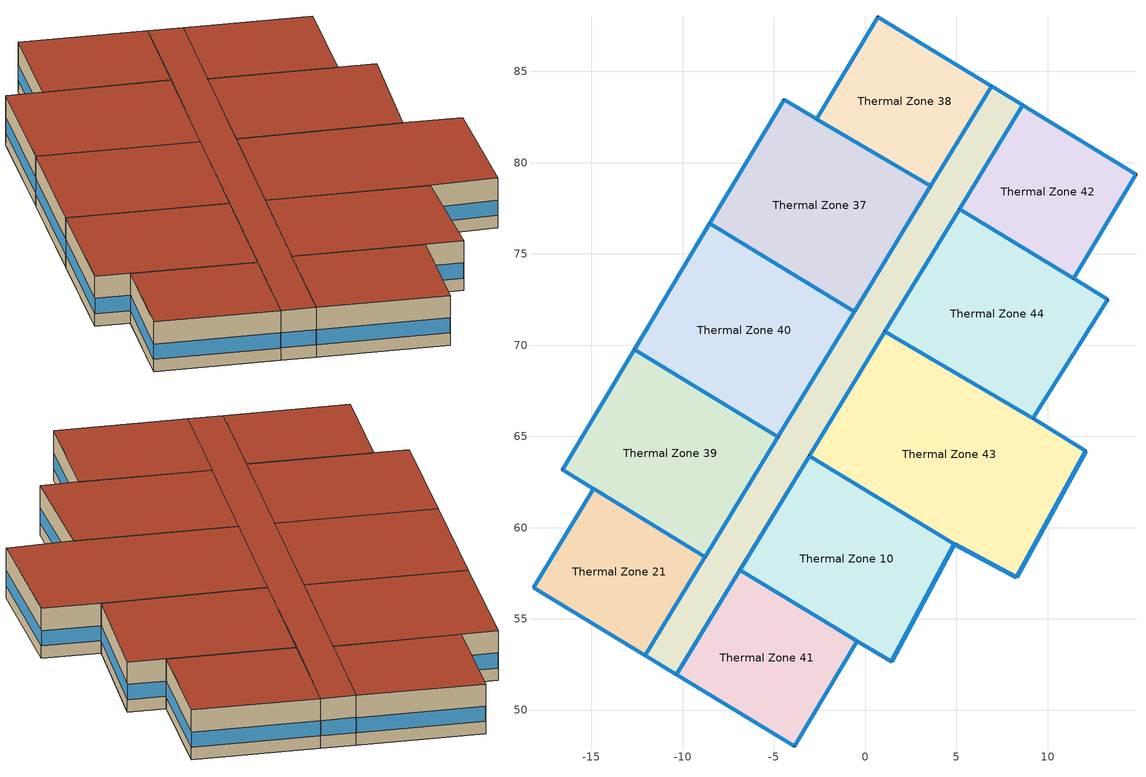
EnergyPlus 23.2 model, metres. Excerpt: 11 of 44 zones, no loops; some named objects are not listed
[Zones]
Thermal Zone 10
 floor adiabatic (Generic Interior Floor 20): -3.06,63.93 4.89,59.1 1.44,52.66 -0.44,53.78 -6.86,57.68 z39.14
 wall outside (Surface 250 c tbd): 1.44,52.66 4.89,59.1 z39.14:42.19
 wall outside (Surface 251 c tbd): -0.44,53.78 1.44,52.66 z39.14:42.19
 wall outside (Surface 252 c tbd): -6.86,57.68 -0.44,53.78 z39.14:42.19
 wall outside (Surface 253 c tbd): -3.06,63.93 -6.86,57.68 z39.14:42.19
 wall outside (Surface 254 c tbd): 4.89,59.1 -3.06,63.93 z39.14:42.19
 window (Customized Fenestration: u=3.36): 1.46,52.69 4.88,59.08 / -6.84,57.66 -0.46,53.79 / -3.07,63.91 -6.85,57.7 / 4.87,59.11 -3.04,63.92 z39.91:40.83; -0.42,53.76 1.42,52.68 z39.91:40.84
 roof outside (Surface 255 c tbd): 1.44,52.66 4.89,59.1 -3.06,63.93 -6.86,57.68 -0.44,53.78 z42.19
Thermal Zone 18
 floor adiabatic (Generic Interior Floor 10): 6.92,84.19 8.63,83.15 -10.34,51.96 -12.05,53 z39.14
 wall outside (Surface 316 c tbd): -6.86,57.68 -3.06,63.93 z39.14:42.19
 wall outside (Surface 317 c tbd): -10.34,51.96 -6.86,57.68 z39.14:42.19
 wall outside (Surface 318 c tbd): -12.05,53 -10.34,51.96 z39.14:42.19
 wall outside (Surface 319 c tbd): -8.77,58.39 -12.05,53 z39.14:42.19
 wall outside (Surface 320 c tbd): -4.77,64.97 -8.77,58.39 z39.14:42.19
 wall outside (Surface 321 c tbd): -0.59,71.85 -4.77,64.97 z39.14:42.19
 wall outside (Surface 322 c tbd): 3.59,78.72 -0.59,71.85 z39.14:42.19
 wall outside (Surface 323 c tbd): 6.92,84.19 3.59,78.72 z39.14:42.19
 wall outside (Surface 324 c tbd): 8.63,83.15 6.92,84.19 z39.14:42.19
 wall outside (Surface 325 c tbd): 5.16,77.45 8.63,83.15 z39.14:42.19
 wall outside (Surface 326 c tbd): 1.09,70.75 5.16,77.45 z39.14:42.19
 wall outside (Surface 327 c tbd): -3.06,63.93 1.09,70.75 z39.14:42.19
 window (Customized Fenestration: u=3.36): -6.85,57.7 -3.07,63.91 / -10.33,51.98 -6.87,57.66 / -8.78,58.37 -12.04,53.02 / -4.78,64.95 -8.75,58.41 / -0.6,71.82 -4.75,65 / 3.58,78.7 -0.57,71.87 / 6.91,84.17 3.6,78.74 / 5.18,77.48 8.61,83.13 / 1.1,70.78 5.15,77.43 / -3.04,63.96 1.08,70.73 z39.91:40.83; -12.03,52.98 -10.36,51.97 / 8.61,83.17 6.94,84.18 z39.91:40.84
 roof outside (Surface 328 c tbd): -10.34,51.96 8.63,83.15 6.92,84.19 -12.05,53 z42.19
Thermal Zone 21
 floor adiabatic (Generic Interior Floor 15): -14.88,62.13 -8.77,58.39 -12.05,53 -18.17,56.72 z39.14
 wall outside (Surface 283 c tbd): -12.05,53 -8.77,58.39 z39.14:42.19
 wall outside (Surface 284 c tbd): -18.17,56.72 -12.05,53 z39.14:42.19
 wall outside (Surface 285 c tbd): -14.88,62.13 -18.17,56.72 z39.14:42.19
 wall outside (Surface 286 c tbd): -8.77,58.39 -14.88,62.13 z39.14:42.19
 window (Customized Fenestration: u=3.36): -12.04,53.02 -8.78,58.37 / -18.15,56.7 -12.07,53.01 / -14.89,62.11 -18.16,56.74 / -8.79,58.41 -14.86,62.12 z39.91:40.83
 roof outside (Surface 287 c tbd): -12.05,53 -8.77,58.39 -14.88,62.13 -18.17,56.72 z42.19
Thermal Zone 37
 floor adiabatic (Generic Interior Floor 19): -4.45,83.46 -2.66,82.39 3.59,78.72 -0.59,71.85 -8.51,76.67 z39.14
 wall outside (Surface 257 c tbd): -4.45,83.46 -8.51,76.67 z39.14:42.19
 wall outside (Surface 258 c tbd): -2.66,82.39 -4.45,83.46 z39.14:42.19
 wall outside (Surface 259 c tbd): 3.59,78.72 -2.66,82.39 z39.14:42.19
 wall outside (Surface 260 c tbd): -0.59,71.85 3.59,78.72 z39.14:42.19
 wall outside (Surface 261 c tbd): -8.51,76.67 -0.59,71.85 z39.14:42.19
 window (Customized Fenestration: u=3.36): -4.46,83.43 -8.5,76.69 / 3.57,78.73 -2.64,82.37 / -0.57,71.87 3.58,78.7 / -8.49,76.65 -0.61,71.86 z39.91:40.83; -2.68,82.4 -4.42,83.44 z39.91:40.84
 roof outside (Surface 262 c tbd): -0.59,71.85 3.59,78.72 -2.66,82.39 -4.45,83.46 -8.51,76.67 z42.19
Thermal Zone 38
 floor adiabatic (Generic Interior Floor 18): 0.7,87.99 6.92,84.19 3.59,78.72 -2.66,82.39 z39.14
 wall outside (Surface 264 c tbd): 0.7,87.99 -2.66,82.39 z39.14:42.19
 wall outside (Surface 265 c tbd): 6.92,84.19 0.7,87.99 z39.14:42.19
 wall outside (Surface 266 c tbd): 3.59,78.72 6.92,84.19 z39.14:42.19
 wall outside (Surface 267 c tbd): -2.66,82.39 3.59,78.72 z39.14:42.19
 window (Customized Fenestration: u=3.36): 0.69,87.97 -2.65,82.41 / 6.9,84.21 0.72,87.98 / 3.6,78.74 6.91,84.17 / -2.64,82.37 3.57,78.73 z39.91:40.83
 roof outside (Surface 268 c tbd): 3.59,78.72 6.92,84.19 0.7,87.99 -2.66,82.39 z42.19
Thermal Zone 39
 floor adiabatic (Generic Interior Floor 17): -12.65,69.77 -4.77,64.97 -8.77,58.39 -16.59,63.18 z39.14
 wall outside (Surface 270 c tbd): -8.77,58.39 -4.77,64.97 z39.14:42.19
 wall outside (Surface 271 c tbd): -14.88,62.13 -8.77,58.39 z39.14:42.19
 wall outside (Surface 272 c tbd): -16.59,63.18 -14.88,62.13 z39.14:42.19
 wall outside (Surface 273 c tbd): -12.65,69.77 -16.59,63.18 z39.14:42.19
 wall outside (Surface 274 c tbd): -4.77,64.97 -12.65,69.77 z39.14:42.19
 window (Customized Fenestration: u=3.36): -8.75,58.41 -4.78,64.95 / -14.86,62.12 -8.79,58.41 / -12.66,69.74 -16.58,63.2 / -4.79,64.99 -12.63,69.75 z39.91:40.83; -16.57,63.17 -14.9,62.14 z39.91:40.84
 roof outside (Surface 275 c tbd): -8.77,58.39 -4.77,64.97 -12.65,69.77 -16.59,63.18 z42.19
Thermal Zone 40
 floor adiabatic (Generic Interior Floor 16): -8.51,76.67 -0.59,71.85 -4.77,64.97 -12.65,69.77 z39.14
 wall outside (Surface 277 c tbd): -4.77,64.97 -0.59,71.85 z39.14:42.19
 wall outside (Surface 278 c tbd): -12.65,69.77 -4.77,64.97 z39.14:42.19
 wall outside (Surface 279 c tbd): -8.51,76.67 -12.65,69.77 z39.14:42.19
 wall outside (Surface 280 c tbd): -0.59,71.85 -8.51,76.67 z39.14:42.19
 window (Customized Fenestration: u=3.36): -4.75,65 -0.6,71.82 / -12.63,69.75 -4.79,64.99 / -8.53,76.64 -12.63,69.79 / -0.61,71.86 -8.49,76.65 z39.91:40.83
 roof outside (Surface 281 c tbd): -4.77,64.97 -0.59,71.85 -8.51,76.67 -12.65,69.77 z42.19
Thermal Zone 41
 floor adiabatic (Generic Interior Floor 14): -6.86,57.68 -0.44,53.78 -3.88,48.03 -10.34,51.96 z39.14
 wall outside (Surface 289 c tbd): -0.44,53.78 -6.86,57.68 z39.14:42.19
 wall outside (Surface 290 c tbd): -3.88,48.03 -0.44,53.78 z39.14:42.19
 wall outside (Surface 291 c tbd): -10.34,51.96 -3.88,48.03 z39.14:42.19
 wall outside (Surface 292 c tbd): -6.86,57.68 -10.34,51.96 z39.14:42.19
 window (Customized Fenestration: u=3.36): -0.46,53.79 -6.84,57.66 / -3.87,48.05 -0.46,53.75 / -10.32,51.94 -3.9,48.04 / -6.87,57.66 -10.33,51.98 z39.91:40.83
 roof outside (Surface 293 c tbd): -3.88,48.03 -0.44,53.78 -6.86,57.68 -10.34,51.96 z42.19
Thermal Zone 42
 floor adiabatic (Generic Interior Floor 13): 8.63,83.15 14.85,79.36 11.43,73.64 5.16,77.45 z39.14
 wall outside (Surface 295 c tbd): 8.63,83.15 5.16,77.45 z39.14:42.19
 wall outside (Surface 296 c tbd): 14.85,79.36 8.63,83.15 z39.14:42.19
 wall outside (Surface 297 c tbd): 11.43,73.64 14.85,79.36 z39.14:42.19
 wall outside (Surface 298 c tbd): 5.16,77.45 11.43,73.64 z39.14:42.19
 window (Customized Fenestration: u=3.36): 8.61,83.13 5.18,77.48 / 14.83,79.37 8.65,83.14 / 11.44,73.66 14.83,79.33 / 5.18,77.44 11.41,73.66 z39.91:40.83
 roof outside (Surface 299 c tbd): 11.43,73.64 14.85,79.36 8.63,83.15 5.16,77.45 z42.19
Thermal Zone 43
 floor adiabatic (Generic Interior Floor 12): 1.09,70.75 9.22,65.99 12.09,64.2 8.3,57.27 4.89,59.1 -3.06,63.93 z39.14
 wall outside (Surface 301 c tbd): 1.09,70.75 -3.06,63.93 z39.14:42.19
 wall outside (Surface 302 c tbd): 9.22,65.99 1.09,70.75 z39.14:42.19
 wall outside (Surface 303 c tbd): 12.09,64.2 9.22,65.99 z39.14:42.19
 wall outside (Surface 304 c tbd): 8.3,57.27 12.09,64.2 z39.14:42.19
 wall outside (Surface 305 c tbd): 4.89,59.1 8.3,57.27 z39.14:42.19
 wall outside (Surface 306 c tbd): -3.06,63.93 4.89,59.1 z39.14:42.19
 window (Customized Fenestration: u=3.36): 1.08,70.73 -3.04,63.96 / 9.19,66 1.11,70.74 / 12.07,64.22 9.24,65.97 / 8.31,57.29 12.08,64.18 / 4.91,59.09 8.28,57.28 / -3.04,63.92 4.87,59.11 z39.91:40.83
 roof outside (Surface 307 c tbd): 8.3,57.27 12.09,64.2 9.22,65.99 1.09,70.75 -3.06,63.93 4.89,59.1 z42.19
Thermal Zone 44
 floor adiabatic (Generic Interior Floor 11): 5.16,77.45 11.43,73.64 13.3,72.49 9.22,65.99 1.09,70.75 z39.14
 wall outside (Surface 309 c tbd): 5.16,77.45 1.09,70.75 z39.14:42.19
 wall outside (Surface 310 c tbd): 11.43,73.64 5.16,77.45 z39.14:42.19
 wall outside (Surface 311 c tbd): 13.3,72.49 11.43,73.64 z39.14:42.19
 wall outside (Surface 312 c tbd): 9.22,65.99 13.3,72.49 z39.14:42.19
 wall outside (Surface 313 c tbd): 1.09,70.75 9.22,65.99 z39.14:42.19
 window (Customized Fenestration: u=3.36): 5.15,77.43 1.1,70.78 / 11.41,73.66 5.18,77.44 / 9.23,66.01 13.28,72.47 / 1.11,70.74 9.19,66 z39.91:40.83; 13.27,72.5 11.45,73.63 z39.91:40.84
 roof outside (Surface 314 c tbd): 9.22,65.99 13.3,72.49 11.43,73.64 5.16,77.45 1.09,70.75 z42.19
[Building]
Building 1
[Site:Location]
Montreal Int'l: Latitude {deg}=45.47; Longitude {deg}=-73.75; Time Zone {hr}=-5; Elevation {m}=36
[SizingPeriod:DesignDay] Month=7; Day of Month=21; Day Type=SummerDesignDay; Daily Dry-Bulb Temperature Range {deltaC}=9.3; Dry-Bulb Temperature Range Modifier Type=DefaultMultipliers; Barometric Pressure {Pa}=100893; Wind Speed {m/s}=4.9; Wind Direction {deg}=220; Rain Indicator=No; Snow Indicator=No; Daylight Saving Time Indicator=No; Solar Model Indicator=ASHRAETau; ASHRAE Clear Sky Optical Depth for Beam Irradiance (taub)=0.465; ASHRAE Clear Sky Optical Depth for Diffuse Irradiance (taud)=1.966; Begin Environment Reset Mode=FullResetAtBeginEnvironment
Name | Maximum Dry-Bulb Temperature {C} | Humidity Condition Type | Wetbulb or DewPoint at Maximum Dry-Bulb {C} | Enthalpy at Maximum Dry-Bulb {J/kg}
Montreal Int'l Ann Clg .4% Condns DB=>MWB | 30 | Wetbulb | 22.1
Montreal Int'l Ann Clg .4% Condns DP=>MDB | 26 | Dewpoint | 21.6
Montreal Int'l Ann Clg .4% Condns Enth=>MDB | 28.1 | Enthalpy |  | 69300
Montreal Int'l Ann Clg .4% Condns WB=>MDB | 28.1 | Wetbulb | 23.2
[Material] Thermal Absorptance=0.9
Name | Roughness | Thickness {m} | Conductivity {W/m-K} | Density {kg/m3} | Specific Heat {J/kg-K} | Solar Absorptance | Visible Absorptance
Generic Acoustic Tile | MediumSmooth | 0.02 | 0.06 | 368 | 590 | 0.2 | 0.2
Generic Brick | MediumRough | 0.1 | 0.9 | 1920 | 790 | 0.65 | 0.65
Generic Ceiling Air Gap | Smooth | 0.1 | 0.556 | 1.28 | 1000 | 0.7 | 0.7
Generic Gypsum Board | MediumSmooth | 0.0127 | 0.16 | 800 | 1090 | 0.5 | 0.5
Generic LW Concrete | MediumRough | 0.1 | 0.53 | 1280 | 840 | 0.8 | 0.8
Generic Wall Air Gap | Smooth | 0.1 | 0.667 | 1.28 | 1000 | 0.7 | 0.7
Metal Roof Surface 2 | Smooth | 0.0008 | 45.28 | 7824 | 500 | 0.7 | 0.7
Roof Membrane 1 | VeryRough | 0.0095 | 0.16 | 1121.29 | 1460 | 0.7 | 0.7
[Material:NoMass] Roughness=Smooth; Thermal Absorptance=0.9; Solar Absorptance=0.7; Visible Absorptance=0.7
Name | Thermal Resistance {m2-K/W}
Surface 250 m tbd | 0.558272
Surface 251 m tbd | 0.471979
Surface 252 m tbd; Surface 253 m tbd; Surface 254 m tbd; Surface 259 m tbd; Surface 260 m tbd; Surface 261 m tbd; Surface 266 m tbd; Surface 267 m tbd; Surface 270 m tbd; Surface 271 m tbd; Surface 274 m tbd; Surface 277 m tbd; Surface 278 m tbd; Surface 280 m tbd; Surface 283 m tbd; Surface 286 m tbd; Surface 289 m tbd; Surface 292 m tbd; Surface 295 m tbd; Surface 298 m tbd; Surface 301 m tbd; Surface 302 m tbd; Surface 306 m tbd; Surface 309 m tbd; Surface 310 m tbd; Surface 313 m tbd; Surface 316 m tbd; Surface 317 m tbd; Surface 319 m tbd; Surface 320 m tbd; Surface 321 m tbd; Surface 322 m tbd; Surface 323 m tbd; Surface 325 m tbd; Surface 326 m tbd; Surface 327 m tbd | 1.24606
Surface 255 m tbd | 2.31672
Surface 257 m tbd | 0.561658
Surface 258 m tbd | 0.4665
Surface 262 m tbd | 2.32111
Surface 264 m tbd | 0.553199
Surface 265 m tbd; Surface 296 m tbd | 0.558174
Surface 268 m tbd | 1.96727
Surface 272 m tbd | 0.462694
Surface 273 m tbd | 0.560404
Surface 275 m tbd | 2.31547
Surface 279 m tbd | 0.587225
Surface 281 m tbd | 2.39333
Surface 284 m tbd | 0.557437
Surface 285 m tbd | 0.551716
Surface 287 m tbd | 1.95984
Surface 290 m tbd | 0.55437
Surface 291 m tbd | 0.55977
Surface 293 m tbd | 1.98905
Surface 297 m tbd | 0.554092
Surface 299 m tbd | 1.9819
Surface 303 m tbd | 0.512003
Surface 304 m tbd | 0.538351
Surface 305 m tbd | 0.522128
Surface 307 m tbd | 2.29448
Surface 311 m tbd | 0.471971
Surface 312 m tbd | 0.560401
Surface 314 m tbd | 2.32283
Surface 318 m tbd; Surface 324 m tbd | 0.537568
Surface 328 m tbd | 2.55199
[WindowMaterial:SimpleGlazingSystem]
Fenestration U=3.32 0.66 1: U-Factor {W/m2-K}=3.32; Solar Heat Gain Coefficient=0.66; Visible Transmittance=0.21
[Construction]
Customized Fenestration: u=3.36: Fenestration U=3.32 0.66 1
Generic Interior Floor 10; Generic Interior Floor 11; Generic Interior Floor 12; Generic Interior Floor 13; Generic Interior Floor 14; Generic Interior Floor 15; Generic Interior Floor 16; Generic Interior Floor 17; Generic Interior Floor 18; Generic Interior Floor 19; Generic Interior Floor 20: Generic Acoustic Tile, Generic Ceiling Air Gap, Generic LW Concrete
Surface 250 c tbd: Generic Brick, Generic LW Concrete, Surface 250 m tbd, Generic Wall Air Gap, Generic Gypsum Board
Surface 251 c tbd: Generic Brick, Generic LW Concrete, Surface 251 m tbd, Generic Wall Air Gap, Generic Gypsum Board
Surface 252 c tbd: Generic Brick, Generic LW Concrete, Surface 252 m tbd, Generic Wall Air Gap, Generic Gypsum Board
Surface 253 c tbd: Generic Brick, Generic LW Concrete, Surface 253 m tbd, Generic Wall Air Gap, Generic Gypsum Board
Surface 254 c tbd: Generic Brick, Generic LW Concrete, Surface 254 m tbd, Generic Wall Air Gap, Generic Gypsum Board
Surface 255 c tbd: Roof Membrane 1, Surface 255 m tbd, Metal Roof Surface 2
Surface 257 c tbd: Generic Brick, Generic LW Concrete, Surface 257 m tbd, Generic Wall Air Gap, Generic Gypsum Board
Surface 258 c tbd: Generic Brick, Generic LW Concrete, Surface 258 m tbd, Generic Wall Air Gap, Generic Gypsum Board
Surface 259 c tbd: Generic Brick, Generic LW Concrete, Surface 259 m tbd, Generic Wall Air Gap, Generic Gypsum Board
Surface 260 c tbd: Generic Brick, Generic LW Concrete, Surface 260 m tbd, Generic Wall Air Gap, Generic Gypsum Board
Surface 261 c tbd: Generic Brick, Generic LW Concrete, Surface 261 m tbd, Generic Wall Air Gap, Generic Gypsum Board
Surface 262 c tbd: Roof Membrane 1, Surface 262 m tbd, Metal Roof Surface 2
Surface 264 c tbd: Generic Brick, Generic LW Concrete, Surface 264 m tbd, Generic Wall Air Gap, Generic Gypsum Board
Surface 265 c tbd: Generic Brick, Generic LW Concrete, Surface 265 m tbd, Generic Wall Air Gap, Generic Gypsum Board
Surface 266 c tbd: Generic Brick, Generic LW Concrete, Surface 266 m tbd, Generic Wall Air Gap, Generic Gypsum Board
Surface 267 c tbd: Generic Brick, Generic LW Concrete, Surface 267 m tbd, Generic Wall Air Gap, Generic Gypsum Board
Surface 268 c tbd: Roof Membrane 1, Surface 268 m tbd, Metal Roof Surface 2
Surface 270 c tbd: Generic Brick, Generic LW Concrete, Surface 270 m tbd, Generic Wall Air Gap, Generic Gypsum Board
Surface 271 c tbd: Generic Brick, Generic LW Concrete, Surface 271 m tbd, Generic Wall Air Gap, Generic Gypsum Board
Surface 272 c tbd: Generic Brick, Generic LW Concrete, Surface 272 m tbd, Generic Wall Air Gap, Generic Gypsum Board
Surface 273 c tbd: Generic Brick, Generic LW Concrete, Surface 273 m tbd, Generic Wall Air Gap, Generic Gypsum Board
Surface 274 c tbd: Generic Brick, Generic LW Concrete, Surface 274 m tbd, Generic Wall Air Gap, Generic Gypsum Board
Surface 275 c tbd: Roof Membrane 1, Surface 275 m tbd, Metal Roof Surface 2
Surface 277 c tbd: Generic Brick, Generic LW Concrete, Surface 277 m tbd, Generic Wall Air Gap, Generic Gypsum Board
Surface 278 c tbd: Generic Brick, Generic LW Concrete, Surface 278 m tbd, Generic Wall Air Gap, Generic Gypsum Board
Surface 279 c tbd: Generic Brick, Generic LW Concrete, Surface 279 m tbd, Generic Wall Air Gap, Generic Gypsum Board
Surface 280 c tbd: Generic Brick, Generic LW Concrete, Surface 280 m tbd, Generic Wall Air Gap, Generic Gypsum Board
Surface 281 c tbd: Roof Membrane 1, Surface 281 m tbd, Metal Roof Surface 2
Surface 283 c tbd: Generic Brick, Generic LW Concrete, Surface 283 m tbd, Generic Wall Air Gap, Generic Gypsum Board
Surface 284 c tbd: Generic Brick, Generic LW Concrete, Surface 284 m tbd, Generic Wall Air Gap, Generic Gypsum Board
Surface 285 c tbd: Generic Brick, Generic LW Concrete, Surface 285 m tbd, Generic Wall Air Gap, Generic Gypsum Board
Surface 286 c tbd: Generic Brick, Generic LW Concrete, Surface 286 m tbd, Generic Wall Air Gap, Generic Gypsum Board
Surface 287 c tbd: Roof Membrane 1, Surface 287 m tbd, Metal Roof Surface 2
Surface 289 c tbd: Generic Brick, Generic LW Concrete, Surface 289 m tbd, Generic Wall Air Gap, Generic Gypsum Board
Surface 290 c tbd: Generic Brick, Generic LW Concrete, Surface 290 m tbd, Generic Wall Air Gap, Generic Gypsum Board
Surface 291 c tbd: Generic Brick, Generic LW Concrete, Surface 291 m tbd, Generic Wall Air Gap, Generic Gypsum Board
Surface 292 c tbd: Generic Brick, Generic LW Concrete, Surface 292 m tbd, Generic Wall Air Gap, Generic Gypsum Board
Surface 293 c tbd: Roof Membrane 1, Surface 293 m tbd, Metal Roof Surface 2
Surface 295 c tbd: Generic Brick, Generic LW Concrete, Surface 295 m tbd, Generic Wall Air Gap, Generic Gypsum Board
Surface 296 c tbd: Generic Brick, Generic LW Concrete, Surface 296 m tbd, Generic Wall Air Gap, Generic Gypsum Board
Surface 297 c tbd: Generic Brick, Generic LW Concrete, Surface 297 m tbd, Generic Wall Air Gap, Generic Gypsum Board
Surface 298 c tbd: Generic Brick, Generic LW Concrete, Surface 298 m tbd, Generic Wall Air Gap, Generic Gypsum Board
Surface 299 c tbd: Roof Membrane 1, Surface 299 m tbd, Metal Roof Surface 2
Surface 301 c tbd: Generic Brick, Generic LW Concrete, Surface 301 m tbd, Generic Wall Air Gap, Generic Gypsum Board
Surface 302 c tbd: Generic Brick, Generic LW Concrete, Surface 302 m tbd, Generic Wall Air Gap, Generic Gypsum Board
Surface 303 c tbd: Generic Brick, Generic LW Concrete, Surface 303 m tbd, Generic Wall Air Gap, Generic Gypsum Board
Surface 304 c tbd: Generic Brick, Generic LW Concrete, Surface 304 m tbd, Generic Wall Air Gap, Generic Gypsum Board
Surface 305 c tbd: Generic Brick, Generic LW Concrete, Surface 305 m tbd, Generic Wall Air Gap, Generic Gypsum Board
Surface 306 c tbd: Generic Brick, Generic LW Concrete, Surface 306 m tbd, Generic Wall Air Gap, Generic Gypsum Board
Surface 307 c tbd: Roof Membrane 1, Surface 307 m tbd, Metal Roof Surface 2
Surface 309 c tbd: Generic Brick, Generic LW Concrete, Surface 309 m tbd, Generic Wall Air Gap, Generic Gypsum Board
Surface 310 c tbd: Generic Brick, Generic LW Concrete, Surface 310 m tbd, Generic Wall Air Gap, Generic Gypsum Board
Surface 311 c tbd: Generic Brick, Generic LW Concrete, Surface 311 m tbd, Generic Wall Air Gap, Generic Gypsum Board
Surface 312 c tbd: Generic Brick, Generic LW Concrete, Surface 312 m tbd, Generic Wall Air Gap, Generic Gypsum Board
Surface 313 c tbd: Generic Brick, Generic LW Concrete, Surface 313 m tbd, Generic Wall Air Gap, Generic Gypsum Board
Surface 314 c tbd: Roof Membrane 1, Surface 314 m tbd, Metal Roof Surface 2
Surface 316 c tbd: Generic Brick, Generic LW Concrete, Surface 316 m tbd, Generic Wall Air Gap, Generic Gypsum Board
Surface 317 c tbd: Generic Brick, Generic LW Concrete, Surface 317 m tbd, Generic Wall Air Gap, Generic Gypsum Board
Surface 318 c tbd: Generic Brick, Generic LW Concrete, Surface 318 m tbd, Generic Wall Air Gap, Generic Gypsum Board
Surface 319 c tbd: Generic Brick, Generic LW Concrete, Surface 319 m tbd, Generic Wall Air Gap, Generic Gypsum Board
Surface 320 c tbd: Generic Brick, Generic LW Concrete, Surface 320 m tbd, Generic Wall Air Gap, Generic Gypsum Board
Surface 321 c tbd: Generic Brick, Generic LW Concrete, Surface 321 m tbd, Generic Wall Air Gap, Generic Gypsum Board
Surface 322 c tbd: Generic Brick, Generic LW Concrete, Surface 322 m tbd, Generic Wall Air Gap, Generic Gypsum Board
Surface 323 c tbd: Generic Brick, Generic LW Concrete, Surface 323 m tbd, Generic Wall Air Gap, Generic Gypsum Board
Surface 324 c tbd: Generic Brick, Generic LW Concrete, Surface 324 m tbd, Generic Wall Air Gap, Generic Gypsum Board
Surface 325 c tbd: Generic Brick, Generic LW Concrete, Surface 325 m tbd, Generic Wall Air Gap, Generic Gypsum Board
Surface 326 c tbd: Generic Brick, Generic LW Concrete, Surface 326 m tbd, Generic Wall Air Gap, Generic Gypsum Board
Surface 327 c tbd: Generic Brick, Generic LW Concrete, Surface 327 m tbd, Generic Wall Air Gap, Generic Gypsum Board
Surface 328 c tbd: Roof Membrane 1, Surface 328 m tbd, Metal Roof Surface 2
[Zone] Multiplier=1; Part of Total Floor Area=Yes
Thermal Zone 10; Thermal Zone 18; Thermal Zone 21; Thermal Zone 37; Thermal Zone 38; Thermal Zone 39; Thermal Zone 40; Thermal Zone 41; Thermal Zone 42; Thermal Zone 43; Thermal Zone 44
[Space]
Name | Zone | Space Type
Space 135 | Thermal Zone 10 | MURB large
Space 145 | Thermal Zone 18 | MURB lobby 3
Space 140 | Thermal Zone 21 | MURB small 1
Space 136 | Thermal Zone 37 | MURB large
Space 137 | Thermal Zone 38 | MURB small
Space 138 | Thermal Zone 39 | MURB large
Space 139 | Thermal Zone 40 | MURB large
Space 141 | Thermal Zone 41 | MURB small 2
Space 142 | Thermal Zone 42 | MURB small 3
Space 143 | Thermal Zone 43 | MURB large
Space 144 | Thermal Zone 44 | MURB large
[SpaceList]
MURB large: Space 116, Space 109, Space 106, Space 102, Space 103, Space 112, Space 114, Space 107, Space 104, Space 135, Space 111, Space 105, Space 119, Space 108, Space 110, Space 115, Space 113, Space 117, Space 128, Space 118, Space 120, Space 122, Space 124, Space 125, Space 134, Space 131, Space 132, Space 136, Space 138, Space 139, Space 143, Space 144
MURB lobby 3: Space 145
MURB small 1: Space 140
MURB small: Space 137
MURB small 2: Space 141
MURB small 3: Space 142
[ZoneInfiltration:DesignFlowRate] Design Flow Rate Calculation Method=Flow/ExteriorArea; Flow Rate per Exterior Surface Area {m3/s-m2}=0.000206641; Constant Term Coefficient=0.107472; Temperature Term Coefficient=0.0119911; Velocity Term Coefficient=0; Velocity Squared Term Coefficient=0.0134792
Name | Zone or ZoneList or Space or SpaceList | Schedule
Space 135 HVAC Off Infiltration | Space 135 | Infiltration HVAC Off Schedule
Space 135 HVAC On Infiltration | Space 135 | Infiltration HVAC On Schedule
Space 145 HVAC Off Infiltration | Space 145 | Infiltration HVAC Off Schedule
Space 145 HVAC On Infiltration | Space 145 | Infiltration HVAC On Schedule
Space 140 HVAC Off Infiltration | Space 140 | Infiltration HVAC Off Schedule
Space 140 HVAC On Infiltration | Space 140 | Infiltration HVAC On Schedule
Space 136 HVAC Off Infiltration | Space 136 | Infiltration HVAC Off Schedule
Space 136 HVAC On Infiltration | Space 136 | Infiltration HVAC On Schedule
Space 137 HVAC Off Infiltration | Space 137 | Infiltration HVAC Off Schedule
Space 137 HVAC On Infiltration | Space 137 | Infiltration HVAC On Schedule
Space 138 HVAC Off Infiltration | Space 138 | Infiltration HVAC Off Schedule
Space 138 HVAC On Infiltration | Space 138 | Infiltration HVAC On Schedule
Space 139 HVAC Off Infiltration | Space 139 | Infiltration HVAC Off Schedule
Space 139 HVAC On Infiltration | Space 139 | Infiltration HVAC On Schedule
Space 141 HVAC Off Infiltration | Space 141 | Infiltration HVAC Off Schedule
Space 141 HVAC On Infiltration | Space 141 | Infiltration HVAC On Schedule
Space 142 HVAC Off Infiltration | Space 142 | Infiltration HVAC Off Schedule
Space 142 HVAC On Infiltration | Space 142 | Infiltration HVAC On Schedule
Space 143 HVAC Off Infiltration | Space 143 | Infiltration HVAC Off Schedule
Space 143 HVAC On Infiltration | Space 143 | Infiltration HVAC On Schedule
Space 144 HVAC Off Infiltration | Space 144 | Infiltration HVAC Off Schedule
Space 144 HVAC On Infiltration | Space 144 | Infiltration HVAC On Schedule
[ZoneControl:Thermostat] Temperature Difference Between Cutout And Setpoint {deltaC}=0
Name | Zone or ZoneList | Control Type Schedule | Control 1
Thermal Zone 10 Thermostat | Thermal Zone 10 | Thermal Zone 10 Thermostat Schedule | Thermostat Setpoint Dual Setpoint 41
Thermal Zone 18 Thermostat | Thermal Zone 18 | Thermal Zone 18 Thermostat Schedule | Thermostat Setpoint Dual Setpoint 37
Thermal Zone 21 Thermostat | Thermal Zone 21 | Thermal Zone 21 Thermostat Schedule | Thermostat Setpoint Dual Setpoint 23
Thermal Zone 37 Thermostat | Thermal Zone 37 | Thermal Zone 37 Thermostat Schedule | Thermostat Setpoint Dual Setpoint 19
Thermal Zone 38 Thermostat | Thermal Zone 38 | Thermal Zone 38 Thermostat Schedule | Thermostat Setpoint Dual Setpoint 6
Thermal Zone 39 Thermostat | Thermal Zone 39 | Thermal Zone 39 Thermostat Schedule | Thermostat Setpoint Dual Setpoint 7
Thermal Zone 40 Thermostat | Thermal Zone 40 | Thermal Zone 40 Thermostat Schedule | Thermostat Setpoint Dual Setpoint 26
Thermal Zone 41 Thermostat | Thermal Zone 41 | Thermal Zone 41 Thermostat Schedule | Thermostat Setpoint Dual Setpoint 24
Thermal Zone 42 Thermostat | Thermal Zone 42 | Thermal Zone 42 Thermostat Schedule | Thermostat Setpoint Dual Setpoint 22
Thermal Zone 43 Thermostat | Thermal Zone 43 | Thermal Zone 43 Thermostat Schedule | Thermostat Setpoint Dual Setpoint 11
Thermal Zone 44 Thermostat | Thermal Zone 44 | Thermal Zone 44 Thermostat Schedule | Thermostat Setpoint Dual Setpoint 2
[ThermostatSetpoint:DualSetpoint] Heating Setpoint Temperature Schedule=NECB-G-Thermostat Setpoint-Heating; Cooling Setpoint Temperature Schedule=NECB-G-Thermostat Setpoint-Cooling
Thermostat Setpoint Dual Setpoint 41; Thermostat Setpoint Dual Setpoint 37; Thermostat Setpoint Dual Setpoint 23; Thermostat Setpoint Dual Setpoint 19; Thermostat Setpoint Dual Setpoint 6; Thermostat Setpoint Dual Setpoint 7; Thermostat Setpoint Dual Setpoint 26; Thermostat Setpoint Dual Setpoint 24; Thermostat Setpoint Dual Setpoint 22; Thermostat Setpoint Dual Setpoint 11; Thermostat Setpoint Dual Setpoint 2
[Zone equipment]
Thermal Zone 10: Elec Baseboard 40, PTHP 40
Thermal Zone 18: Elec Baseboard 36, PTHP 36
Thermal Zone 21: Elec Baseboard 22, PTHP 22
Thermal Zone 37: Elec Baseboard 18, PTHP 18
Thermal Zone 38: Elec Baseboard 5, PTHP 5
Thermal Zone 39: Elec Baseboard 6, PTHP 6
Thermal Zone 40: Elec Baseboard 25, PTHP 25
Thermal Zone 41: Elec Baseboard 23, PTHP 23
Thermal Zone 42: Elec Baseboard 21, PTHP 21
Thermal Zone 43: Elec Baseboard 10, PTHP 10
Thermal Zone 44: Elec Baseboard 1, PTHP 1
[Sizing:Zone] Zone Cooling Design Supply Air Temperature Input Method=SupplyAirTemperature; Zone Cooling Design Supply Air Temperature {C}=14; Zone Cooling Design Supply Air Temperature Difference {deltaC}=11.11; Zone Heating Design Supply Air Temperature Input Method=SupplyAirTemperature; Zone Heating Design Supply Air Temperature {C}=40; Zone Heating Design Supply Air Temperature Difference {deltaC}=11.11; Zone Cooling Design Supply Air Humidity Ratio {kgWater/kgDryAir}=0.0085; Zone Heating Design Supply Air Humidity Ratio {kgWater/kgDryAir}=0.008; Cooling Design Air Flow Method=DesignDay; Cooling Design Air Flow Rate {m3/s}=0; Cooling Minimum Air Flow per Zone Floor Area {m3/s-m2}=0.000762; Cooling Minimum Air Flow {m3/s}=0; Cooling Minimum Air Flow Fraction=0; Heating Design Air Flow Method=DesignDay; Heating Design Air Flow Rate {m3/s}=0; Heating Maximum Air Flow per Zone Floor Area {m3/s-m2}=0.002032; Heating Maximum Air Flow {m3/s}=0.141576; Heating Maximum Air Flow Fraction=0.3; Account for Dedicated Outdoor Air System=No; Zone Load Sizing Method=Sensible Load Only No Latent Load; Zone Latent Cooling Design Supply Air Humidity Ratio Input Method=HumidityRatioDifference; Zone Cooling Design Supply Air Humidity Ratio Difference {kgWater/kgDryAir}=0.005; Zone Latent Heating Design Supply Air Humidity Ratio Input Method=HumidityRatioDifference; Zone Humidification Design Supply Air Humidity Ratio Difference {kgWater/kgDryAir}=0.005
Name | Design Specification Outdoor Air Object
Thermal Zone 10 | Thermal Zone 10 DSOA Space List
Thermal Zone 18 | Thermal Zone 18 DSOA Space List
Thermal Zone 21 | Thermal Zone 21 DSOA Space List
Thermal Zone 37 | Thermal Zone 37 DSOA Space List
Thermal Zone 38 | Thermal Zone 38 DSOA Space List
Thermal Zone 39 | Thermal Zone 39 DSOA Space List
Thermal Zone 40 | Thermal Zone 40 DSOA Space List
Thermal Zone 41 | Thermal Zone 41 DSOA Space List
Thermal Zone 42 | Thermal Zone 42 DSOA Space List
Thermal Zone 43 | Thermal Zone 43 DSOA Space List
Thermal Zone 44 | Thermal Zone 44 DSOA Space List
[DesignSpecification:OutdoorAir]
MidriseApartment Apartment Ventilation: Outdoor Air Method=Sum; Outdoor Air Flow per Person {m3/s-person}=0.003; Outdoor Air Flow per Zone Floor Area {m3/s-m2}=0; Outdoor Air Flow per Zone {m3/s}=0; Outdoor Air Flow Air Changes per Hour {1/hr}=0
[DesignSpecification:OutdoorAir:SpaceList] Space Design Specification Outdoor Air Object Name 1=MidriseApartment Apartment Ventilation
Name | Space Name 1
Thermal Zone 10 DSOA Space List | Space 135
Thermal Zone 18 DSOA Space List | Space 145
Thermal Zone 21 DSOA Space List | Space 140
Thermal Zone 37 DSOA Space List | Space 136
Thermal Zone 38 DSOA Space List | Space 137
Thermal Zone 39 DSOA Space List | Space 138
Thermal Zone 40 DSOA Space List | Space 139
Thermal Zone 41 DSOA Space List | Space 141
Thermal Zone 42 DSOA Space List | Space 142
Thermal Zone 43 DSOA Space List | Space 143
Thermal Zone 44 DSOA Space List | Space 144
[People] Number of People Schedule=MidriseApartment Apartment Occ; Number of People Calculation Method=People/Area; People per Floor Area {person/m2}=0.0283091; Fraction Radiant=0.3; Activity Level Schedule=MidriseApartment Activity
Name | Zone or ZoneList or Space or SpaceList
People 1 | MURB large
People 3 | MURB small 1
People 2 | MURB small
People 4 | MURB small 2
People 5 | MURB small 3
[ElectricEquipment] Schedule=MURB Appliances and lighting; Design Level Calculation Method=Watts/Area; Watts per Zone Floor Area {W/m2}=8.15; Fraction Latent=0; Fraction Radiant=0.5; Fraction Lost=0
Name | Zone or ZoneList or Space or SpaceList
Electric Equipment 1 | MURB large
Electric Equipment 3 | MURB small 1
Electric Equipment 2 | MURB small
Electric Equipment 4 | MURB small 2
Electric Equipment 5 | MURB small 3
[Schedule:Compact]
Thermal Zone 10 Thermostat Schedule; Thermal Zone 18 Thermostat Schedule; Thermal Zone 21 Thermostat Schedule; Thermal Zone 37 Thermostat Schedule; Thermal Zone 38 Thermostat Schedule; Thermal Zone 39 Thermostat Schedule; Thermal Zone 40 Thermostat Schedule; Thermal Zone 41 Thermostat Schedule; Thermal Zone 42 Thermostat Schedule; Thermal Zone 43 Thermostat Schedule; Thermal Zone 44 Thermostat Schedule: Through: 12/31, For: AllDays, Until: 24:00, 4
[Schedule:Day:Interval]
NECB-G-Thermostat Setpoint-Heating Default 2: No, 01:00, 18, 07:00, 18, 09:00, 21, 17:00, 21, 22:00, 21, 24:00, 18
NECB-G-Thermostat Setpoint-Heating Default: No, 01:00, 19, 07:00, 19, 09:00, 21, 17:00, 20, 22:00, 21, 24:00, 19
NECB-G-Thermostat Setpoint-Cooling Default: No, 08:00, 26, 17:00, 25, 24:00, 24
MidriseApartment Apartment Occ Default; MidriseApartment Apartment Occ Summer Design Day; MidriseApartment Apartment Occ Winter Design Day: No, 07:00, 1, 08:00, 0.85, 09:00, 0.39, 16:00, 0.25, 17:00, 0.3, 18:00, 0.52, 21:00, 0.87, 24:00, 1
MidriseApartment Activity Default; MidriseApartment Activity Summer Design Day; MidriseApartment Activity Winter Design Day: No, 24:00, 120
MURB Weekend schedule: No, 01:00, 0.617, 02:00, 0.543, 03:00, 0.504, 04:00, 0.475, 05:00, 0.463, 06:00, 0.465, 07:00, 0.483, 08:00, 0.547, 09:00, 0.62, 10:00, 0.684, 11:00, 0.736, 12:00, 0.778, 13:00, 0.824, 14:00, 0.817, 15:00, 0.784, 16:00, 0.776, 17:00, 0.793, 18:00, 0.86, 19:00, 0.909, 20:00, 0.886, 21:00, 0.849, 22:00, 0.821, 23:00, 0.774, 24:00, 0.701
MURB Weekday; MURB Friday schedule: No, 01:00, 0.62, 02:00, 0.555, 03:00, 0.513, 04:00, 0.494, 05:00, 0.48, 06:00, 0.478, 07:00, 0.512, 08:00, 0.58, 09:00, 0.625, 10:00, 0.669, 11:00, 0.704, 12:00, 0.742, 13:00, 0.798, 14:00, 0.788, 15:00, 0.757, 16:00, 0.748, 17:00, 0.783, 18:00, 0.894, 19:00, 1, 20:00, 0.985, 21:00, 0.947, 22:00, 0.908, 23:00, 0.832, 24:00, 0.718
Medium Office Lighting All Other Days Schedule: No, 24:00, 0.05
Medium Office Lighting Summer Design Day Schedule 1: No, 06:00, 1, 24:00, 0
Medium Office Lighting Winter Design Day Schedule 1: No, 24:00, 0
[Schedule:Week:Daily]
NECB-G-Thermostat Setpoint-Heating Week Rule - Jan1-Dec31: NECB-G-Thermostat Setpoint-Heating Default 2, NECB-G-Thermostat Setpoint-Heating Default, NECB-G-Thermostat Setpoint-Heating Default, NECB-G-Thermostat Setpoint-Heating Default, NECB-G-Thermostat Setpoint-Heating Default, NECB-G-Thermostat Setpoint-Heating Default, NECB-G-Thermostat Setpoint-Heating Default 2, NECB-G-Thermostat Setpoint-Heating Default, NECB-G-Thermostat Setpoint-Heating Default, NECB-G-Thermostat Setpoint-Heating Default, NECB-G-Thermostat Setpoint-Heating Default, NECB-G-Thermostat Setpoint-Heating Default
NECB-G-Thermostat Setpoint-Cooling Week Rule - Jan1-Dec31: NECB-G-Thermostat Setpoint-Cooling Default, NECB-G-Thermostat Setpoint-Cooling Default, NECB-G-Thermostat Setpoint-Cooling Default, NECB-G-Thermostat Setpoint-Cooling Default, NECB-G-Thermostat Setpoint-Cooling Default, NECB-G-Thermostat Setpoint-Cooling Default, NECB-G-Thermostat Setpoint-Cooling Default, NECB-G-Thermostat Setpoint-Cooling Default, NECB-G-Thermostat Setpoint-Cooling Default, NECB-G-Thermostat Setpoint-Cooling Default, NECB-G-Thermostat Setpoint-Cooling Default, NECB-G-Thermostat Setpoint-Cooling Default
MidriseApartment Apartment Occ Week Rule - Jan1-Dec31: MidriseApartment Apartment Occ Default, MidriseApartment Apartment Occ Default, MidriseApartment Apartment Occ Default, MidriseApartment Apartment Occ Default, MidriseApartment Apartment Occ Default, MidriseApartment Apartment Occ Default, MidriseApartment Apartment Occ Default, MidriseApartment Apartment Occ Default, MidriseApartment Apartment Occ Summer Design Day, MidriseApartment Apartment Occ Winter Design Day, MidriseApartment Apartment Occ Default, MidriseApartment Apartment Occ Default
MidriseApartment Activity Week Rule - Jan1-Dec31: MidriseApartment Activity Default, MidriseApartment Activity Default, MidriseApartment Activity Default, MidriseApartment Activity Default, MidriseApartment Activity Default, MidriseApartment Activity Default, MidriseApartment Activity Default, MidriseApartment Activity Default, MidriseApartment Activity Summer Design Day, MidriseApartment Activity Winter Design Day, MidriseApartment Activity Default, MidriseApartment Activity Default
MURB Appliances and lighting Week Rule - Jan1-Dec31: MURB Weekend schedule, MURB Weekday, MURB Weekday, MURB Weekday, MURB Weekday, MURB Friday schedule, MURB Weekend schedule, Medium Office Lighting All Other Days Schedule, Medium Office Lighting Summer Design Day Schedule 1, Medium Office Lighting Winter Design Day Schedule 1, Medium Office Lighting All Other Days Schedule, Medium Office Lighting All Other Days Schedule
[Schedule:Year]
NECB-G-Thermostat Setpoint-Heating: NECB-G-Thermostat Setpoint-Heating Week Rule - Jan1-Dec31, 1, 1, 12, 31
NECB-G-Thermostat Setpoint-Cooling: NECB-G-Thermostat Setpoint-Cooling Week Rule - Jan1-Dec31, 1, 1, 12, 31
MidriseApartment Apartment Occ: MidriseApartment Apartment Occ Week Rule - Jan1-Dec31, 1, 1, 12, 31
MidriseApartment Activity: MidriseApartment Activity Week Rule - Jan1-Dec31, 1, 1, 12, 31
MURB Appliances and lighting: MURB Appliances and lighting Week Rule - Jan1-Dec31, 1, 1, 12, 31
[Schedule:Constant]
Name | Hourly Value
Infiltration HVAC Off Schedule | 1
Infiltration HVAC On Schedule | 0
